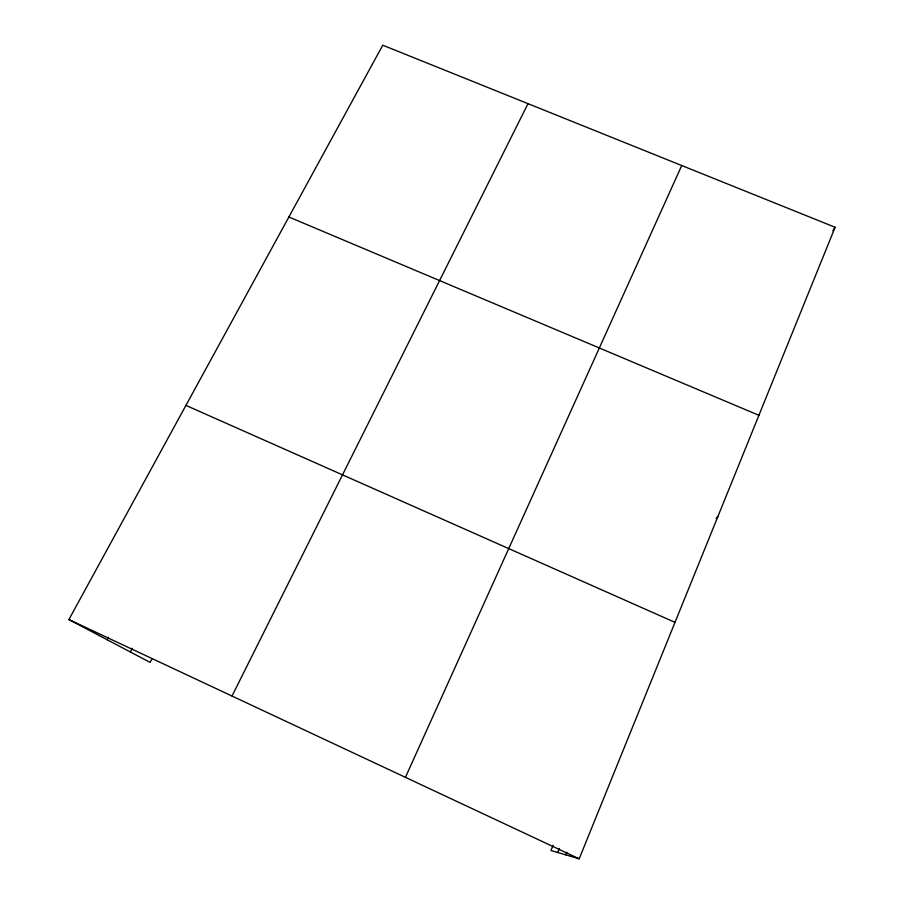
<?xml version="1.0" encoding="UTF-8"?>
<svg xmlns="http://www.w3.org/2000/svg" width="904" height="904" viewBox="0 0 904 904"><rect width="100%" height="100%" fill="white"/><g stroke="black" fill="none" stroke-linecap="round" stroke-linejoin="round"><path stroke-width="1.36" d="M553.078 845.274L550.931 850.483L579.193 858.8L835.104 227.266L382.765 45.2L68.896 619.568L150.087 662.383L152.019 658.677M565.802 854.856L566.864 852.269M557.745 852.483L559.339 848.585M405.433 777.338L681.729 165.534M232.012 696.035L527.992 103.655M130.357 651.987L132.334 648.258M107.147 639.738L108.48 637.252M832.878 230.712L835.104 227.266M716.149 518.387L717.991 516.286M288.885 216.994L758.908 415.309M185.93 405.399L675.005 622.359M68.896 619.568L579.193 858.8"/></g></svg>
